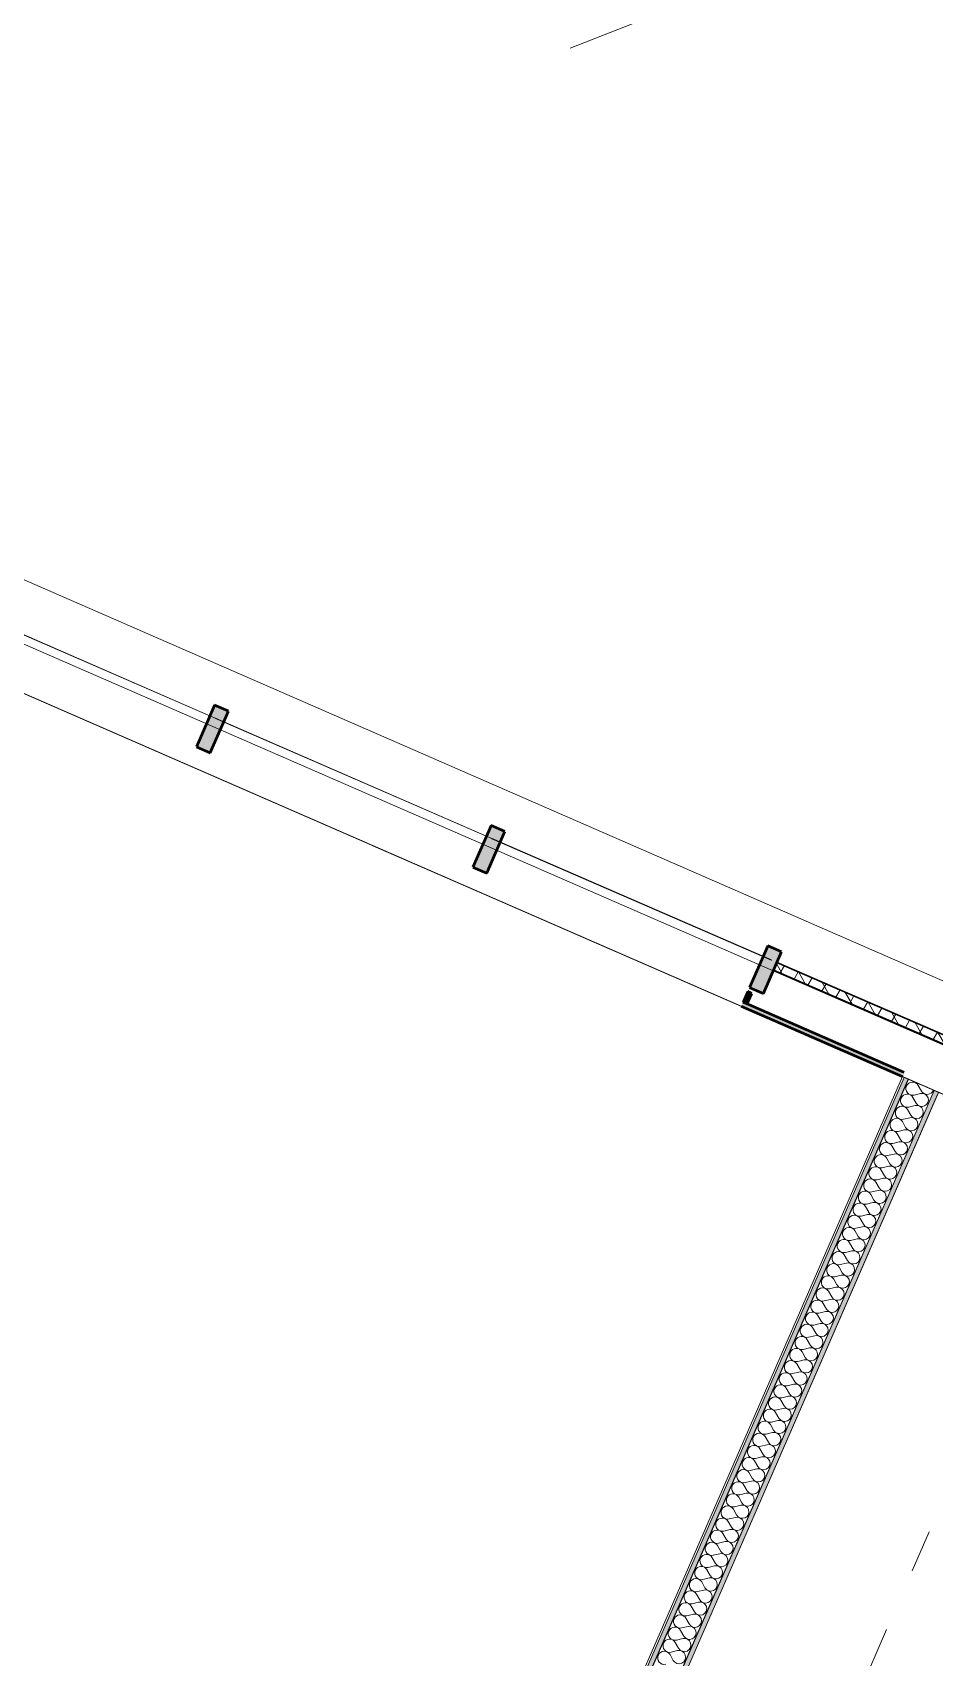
# Model space of a CAD drawing. Header units: millimetres. Extents: x -50172 to 90294, y -80883 to 956680.
# Drawn here: x 7304 to 10295, y -28424 to -23037 of the extents above; entities that cross this region are included whole.
import ezdxf
from ezdxf.enums import TextEntityAlignment as Align

# ---------------------------------------------------------------- set-up
doc = ezdxf.new("R2010")
doc.units = ezdxf.units.MM
doc.header["$MEASUREMENT"] = 0
doc.linetypes.add('Double Dashed', pattern=[1093.611073, 529.166651, -211.666656, 141.111112, -211.666656])
for name, color, linetype in [('A-25-M_Wall_Int', 7, 'Continuous'), ('New_A-15-MG_Structural_Grid_Phase_2', 7, 'Continuous'), ('New_A-20-M_Floor_Slab', 7, 'Continuous'), ('New_A-20-M_Roof', 7, 'Continuous'), ('New_A-20-M_Roof_Accessory', 7, 'Continuous'), ('New_A-25-M_Curtain_Wall', 7, 'Continuous'), ('New_A-25-M_Wall_Ext', 7, 'Continuous'), ('New_A-25-M_Wall_Int', 7, 'Continuous'), ('New_A-35-M_FFE-Zone', 7, 'Continuous'), ('New_ArchiCAD Doors', 7, 'Continuous')]:
    doc.layers.add(name, color=color, linetype=linetype)
for name, color, linetype, lineweight, true_color in [('A-25-M_Wall_Int_Pen_No__107', 7, 'Continuous', 15, 0xa6a6a6), ('A-25-M_Wall_Int_Pen_No__27', 7, 'Continuous', 50, 0x2a2a2a), ('New_A-15-MG_Structural_Grid_Phase_2_Pen_No__222', 7, 'Continuous', 13, 0x65af33), ('New_A-20-M_Roof_Accessory_Pen_No__81', 7, 'Continuous', 20, 0x6a6a6a), ('New_A-25-M_Curtain_Wall_Pen_No__144', 7, 'Continuous', 0, 0xc8c8c8), ('New_A-25-M_Curtain_Wall_Pen_No__165', 7, 'Continuous', 0, 0x006060), ('New_A-25-M_Curtain_Wall_Pen_No__27', 7, 'Continuous', 50, 0x2a2a2a), ('New_A-25-M_Curtain_Wall_Pen_No__43', 7, 'Continuous', 30, 0x444444), ('New_A-25-M_Wall_Int_Pen_No__107', 7, 'Continuous', 15, 0xa6a6a6), ('New_A-35-M_FFE-Zone_Pen_No__74', 7, 'Continuous', 20, 0x606060)]:
    doc.layers.add(name, color=color, linetype=linetype, lineweight=lineweight, true_color=true_color)
for name, color, linetype, lineweight in [('New_A-20-M_Floor_Slab_Pen_No__89', 8, 'Continuous', 20), ('New_A-20-M_Roof_Accessory_Pen_No__1', 7, 'Continuous', 13), ('New_A-20-M_Roof_Pen_No__93', 8, 'Continuous', 13), ('New_A-25-M_Curtain_Wall_Pen_No__1', 7, 'Continuous', 13), ('New_A-25-M_Wall_Int_Pen_No__1', 7, 'Continuous', 13), ('New_ArchiCAD Doors_Pen_No__87', 8, 'Continuous', 20), ('New_ArchiCAD Zone Stamps_Pen_No__9', 7, 'Continuous', 13)]:
    doc.layers.add(name, color=color, linetype=linetype, lineweight=lineweight)
doc.styles.add('GENERATED_STYLE_2', font='')
doc.styles.add('GENERATED_STYLE_3', font='')
doc.styles.add('GENERATED_STYLE_4', font='')
doc.styles.get('GENERATED_STYLE_2').set_extended_font_data('Arial', bold=True)
doc.styles.get('GENERATED_STYLE_3').set_extended_font_data('Arial')
doc.styles.get('GENERATED_STYLE_4').set_extended_font_data('Swis721 BT')

# ---------------------------------------------------------------- blocks, each defined once
blk = doc.blocks.new('Research Area_ member of academic staff_INB 2306_16_1', base_point=(5896.8, -30607.2))
at = {"layer": 'New_A-35-M_FFE-Zone_Pen_No__74', "linetype": 'Continuous'}
for p, q in [((10189.3, -26498.4), (6357.4, -24827.6)), ((5913.2, -36304.7), (10189.3, -26498.4))]:
    blk.add_line(p, q, dxfattribs=at)
at = {"layer": 'New_ArchiCAD Zone Stamps_Pen_No__9'}
for tag, height, style, p in [('zoneNameLine2', 250, 'GENERATED_STYLE_2', (4497, -33436.6)), ('ROOM_NAME', 250, 'GENERATED_STYLE_2', (4064.8, -33248.1)), ('measuredAreaCode', 200, 'GENERATED_STYLE_3', (5289.2, -33770.6)), ('DUMMY_650', 200, 'GENERATED_STYLE_3', (5636.6, -32973.9)), ('ROOM_NUMBER', 200, 'GENERATED_STYLE_3', (4929.1, -33613.6)), ('DUMMY_651', 133.3, 'GENERATED_STYLE_3', (5758.4, -32679.3)), ('DUMMY_649', 200, 'GENERATED_STYLE_3', (5423.2, -33463.2))]:
    blk.add_attdef(tag, text='', height=height, rotation=66.4404, dxfattribs=dict(at, style=style)).set_placement(p, align=Align.TOP_LEFT)
blk = doc.blocks.new('LiSC Research_INB 2307_21_1', base_point=(11980.1, -31648))
at = {"layer": 'New_A-35-M_FFE-Zone_Pen_No__74', "linetype": 'Continuous'}
blk.add_line((10305.5, -26557.2), (6032.4, -36356.7), dxfattribs=at)
at = {"layer": 'New_ArchiCAD Zone Stamps_Pen_No__9'}
for tag, height, style, p in [('ROOM_NAME', 250, 'GENERATED_STYLE_2', (9818.8, -30761.7)), ('zoneNameLine2', 250, 'GENERATED_STYLE_2', (9630.4, -31193.8)), ('ROOM_NUMBER', 200, 'GENERATED_STYLE_3', (9441.9, -31614.5)), ('measuredAreaCode', 200, 'GENERATED_STYLE_3', (9284.9, -31974.6)), ('DUMMY_649', 200, 'GENERATED_STYLE_3', (9592.3, -32108.7)), ('DUMMY_650', 200, 'GENERATED_STYLE_3', (10081.6, -32322.1)), ('DUMMY_651', 133.3, 'GENERATED_STYLE_3', (10360.9, -32428.6))]:
    blk.add_attdef(tag, text='', height=height, rotation=336.4404, dxfattribs=dict(at, style=style)).set_placement(p, align=Align.TOP_LEFT)
blk = doc.blocks.new('Slab_4_1', base_point=(-34879.7, -33019))
at = {"layer": 'New_A-20-M_Floor_Slab_Pen_No__89', "linetype": 'Continuous', "flags": 128}
blk.add_lwpolyline([(1011.6, -48832.8), (12486.7, -53836.5), (17939.8, -41330.7), (16985.7, -40914.7), (17767.9, -39120.9), (18360.6, -39379.3), (18576.1, -38885), (18937.5, -39042.6), (20222.1, -36096.6), (17371, -34853.4), (19341.1, -30335.3), (10989.4, -26693.5), (10933.1, -26822.8), (1863.4, -22868)], dxfattribs=at)
blk = doc.blocks.new('Slab_14_1', base_point=(10933.1, -26822.8))
at = {"layer": 'New_A-20-M_Floor_Slab_Pen_No__89', "linetype": 'Continuous', "flags": 128}
blk.add_lwpolyline([(10933.1, -26822.8), (1863.4, -22868), (9871.7, -4502.5), (18941.3, -8457.3)], close=True, dxfattribs=at)
blk = doc.blocks.new('Curtain Wall_12_1')
at = {"layer": 'New_A-25-M_Curtain_Wall', "linetype": 'Continuous', "lineweight": 0, "true_color": 0x000000}
h = blk.add_hatch(dxfattribs=at)
h.set_pattern_fill('Batt_Insulation_0001', color=178, style=0, pattern_type=2)
h.set_pattern_definition([(60, (0, 0), (-43.30127, 25), []), (120, (0, 0), (43.30127, 25), [])])
h.paths.add_polyline_path([(10643.8, -26498.4), (9772.7, -26119.5), (9761.5, -26145.2), (10632.7, -26524.1)])
at = {"layer": 'New_A-25-M_Curtain_Wall_Pen_No__144', "linetype": 'Continuous'}
for points in [[(7908.1, -25266.6), (7847.9, -25405.1), (7893.8, -25425), (7954, -25286.6)], [(8825.2, -25665.5), (8764.9, -25803.9), (8810.8, -25823.9), (8871, -25685.4)], [(9742.2, -26064.3), (9682, -26202.8), (9727.8, -26222.7), (9788, -26084.2)]]:
    blk.add_hatch(color=256, dxfattribs=at).paths.add_polyline_path(points)
at = {"layer": 'New_A-25-M_Curtain_Wall_Pen_No__165', "linetype": 'Continuous', "lineweight": 0, "true_color": 0x001818}
for points in [[(6993.7, -24912), (7919.9, -25314.8), (7920.3, -25313.9), (6994.1, -24911.1)], [(7910.7, -25310.8), (8836.9, -25713.6), (8837.3, -25712.7), (7911.1, -25309.9)], [(8827.7, -25709.7), (9753.9, -26112.5), (9754.3, -26111.6), (8828.1, -25708.7)]]:
    blk.add_hatch(color=168, dxfattribs=at).paths.add_polyline_path(points)
at = {"layer": 'New_A-25-M_Curtain_Wall_Pen_No__1', "linetype": 'Continuous'}
for p, q in [((6993.7, -24912), (7919.9, -25314.8)), ((7920.3, -25313.9), (6994.1, -24911.1)), ((7911.1, -25309.9), (7910.7, -25310.8)), ((7910.7, -25310.8), (8836.9, -25713.6)), ((8837.3, -25712.7), (7911.1, -25309.9)), ((7919.9, -25314.8), (7920.3, -25313.9)), ((8828.1, -25708.7), (8827.7, -25709.7)), ((8827.7, -25709.7), (9753.9, -26112.5)), ((9754.3, -26111.6), (8828.1, -25708.7)), ((8836.9, -25713.6), (8837.3, -25712.7)), ((9753.9, -26112.5), (9754.3, -26111.6))]:
    blk.add_line(p, q, dxfattribs=at)
at = {"layer": 'New_A-25-M_Curtain_Wall_Pen_No__27', "linetype": 'Continuous'}
for p, q in [((7908.1, -25266.6), (7847.9, -25405.1)), ((7954, -25286.6), (7908.1, -25266.6)), ((7893.8, -25425), (7954, -25286.6)), ((7847.9, -25405.1), (7893.8, -25425)), ((8825.2, -25665.5), (8764.9, -25803.9)), ((8810.8, -25823.9), (8871, -25685.4)), ((8871, -25685.4), (8825.2, -25665.5)), ((8764.9, -25803.9), (8810.8, -25823.9)), ((9742.2, -26064.3), (9682, -26202.8)), ((9788, -26084.2), (9742.2, -26064.3)), ((9727.8, -26222.7), (9788, -26084.2)), ((9682, -26202.8), (9727.8, -26222.7))]:
    blk.add_line(p, q, dxfattribs=at)
at = {"layer": 'New_A-25-M_Curtain_Wall_Pen_No__43', "linetype": 'Continuous'}
for p, q in [((9772.7, -26119.5), (10643.8, -26498.4)), ((10632.7, -26524.1), (9761.5, -26145.2))]:
    blk.add_line(p, q, dxfattribs=at)
blk = doc.blocks.new('Simple Door Opening_13')
at = {"layer": 'New_ArchiCAD Doors_Pen_No__87', "linetype": 'Continuous'}
for p, q in [((4056, 0), (-4056, 0)), ((-4056, -345), (4056, -345))]:
    blk.add_line(p, q, dxfattribs=at)
blk = doc.blocks.new('Wall_104_1', base_point=(11177.5, -26929.3))
at = {"layer": 'New_ArchiCAD Doors', "color": 251, "linetype": 'Continuous', "lineweight": 20, "true_color": 0x606060, "xscale": -0.9999999999999999, "zscale": 1000, "rotation": 336.4404115840111}
blk.add_blockref('Simple Door Opening_13', (7065.2, -24759.8), dxfattribs=at)
blk = doc.blocks.new('*X504')
at = {"layer": 'New_A-25-M_Wall_Int_Pen_No__107', "linetype": 'Continuous'}
for p, q in [((10248.7, -26554.2), (10227.4, -26559.3)), ((10252.2, -26546.2), (10241.4, -26527.2)), ((10217.2, -26626.5), (10206.3, -26607.5)), ((10231.2, -26594.4), (10209.8, -26599.4)), ((10234.7, -26586.4), (10223.9, -26567.3)), ((10199.6, -26666.7), (10188.8, -26647.6)), ((10213.7, -26634.5), (10192.3, -26639.6)), ((10178.6, -26714.9), (10157.3, -26719.9)), ((10182.1, -26706.8), (10171.3, -26687.8)), ((10196.1, -26674.7), (10174.8, -26679.8)), ((10147.1, -26787.1), (10136.3, -26768.1)), ((10161.1, -26755), (10139.8, -26760.1)), ((10164.6, -26747), (10153.8, -26727.9)), ((10129.6, -26827.3), (10118.8, -26808.3)), ((10143.6, -26795.2), (10122.3, -26800.2)), ((10108.6, -26875.5), (10087.3, -26880.5)), ((10112.1, -26867.5), (10101.3, -26848.4)), ((10126.1, -26835.3), (10104.8, -26840.4)), ((10077.1, -26947.8), (10066.3, -26928.7)), ((10091.1, -26915.7), (10069.8, -26920.7)), ((10094.6, -26907.6), (10083.8, -26888.6)), ((10059.6, -26987.9), (10048.7, -26968.9)), ((10073.6, -26955.8), (10052.2, -26960.9)), ((10038.5, -27036.1), (10017.2, -27041.2)), ((10042, -27028.1), (10031.2, -27009)), ((10056.1, -26996), (10034.7, -27001)), ((10007, -27108.4), (9996.2, -27089.4)), ((10021, -27076.3), (9999.7, -27081.3)), ((10024.5, -27068.3), (10013.7, -27049.2)), ((9989.5, -27148.6), (9978.7, -27129.5)), ((10003.5, -27116.4), (9982.2, -27121.5)), ((9968.5, -27196.8), (9947.2, -27201.8)), ((9972, -27188.7), (9961.2, -27169.7)), ((9986, -27156.6), (9964.7, -27161.6)), ((9937, -27269), (9926.2, -27250)), ((9951, -27236.9), (9929.7, -27242)), ((9954.5, -27228.9), (9943.7, -27209.8)), ((9919.5, -27309.2), (9908.7, -27290.1)), ((9933.5, -27277.1), (9912.2, -27282.1)), ((9898.5, -27357.4), (9877.1, -27362.4)), ((9902, -27349.4), (9891.1, -27330.3)), ((9916, -27317.2), (9894.7, -27322.3)), ((9866.9, -27429.7), (9856.1, -27410.6)), ((9880.9, -27397.5), (9859.6, -27402.6)), ((9884.4, -27389.5), (9873.6, -27370.5)), ((9849.4, -27469.8), (9838.6, -27450.8)), ((9863.4, -27437.7), (9842.1, -27442.7)), ((9814.4, -27550.1), (9803.6, -27531.1)), ((9828.4, -27518), (9807.1, -27523.1)), ((9831.9, -27510), (9821.1, -27490.9)), ((9845.9, -27477.9), (9824.6, -27482.9)), ((9796.9, -27590.3), (9786.1, -27571.3)), ((9810.9, -27558.2), (9789.6, -27563.2)), ((9775.9, -27638.5), (9754.6, -27643.5)), ((9779.4, -27630.5), (9768.6, -27611.4)), ((9793.4, -27598.3), (9772.1, -27603.4)), ((9744.4, -27710.8), (9733.6, -27691.7)), ((9758.4, -27678.7), (9737.1, -27683.7)), ((9761.9, -27670.6), (9751.1, -27651.6)), ((9726.9, -27750.9), (9716, -27731.9)), ((9740.9, -27718.8), (9719.5, -27723.9)), ((9705.8, -27799.1), (9684.5, -27804.2)), ((9709.3, -27791.1), (9698.5, -27772)), ((9723.3, -27759), (9702, -27764)), ((9674.3, -27871.4), (9663.5, -27852.4)), ((9688.3, -27839.3), (9667, -27844.3)), ((9691.8, -27831.3), (9681, -27812.2)), ((9656.8, -27911.6), (9646, -27892.5)), ((9670.8, -27879.4), (9649.5, -27884.5)), ((9635.8, -27959.8), (9614.5, -27964.8)), ((9639.3, -27951.7), (9628.5, -27932.7)), ((9653.3, -27919.6), (9632, -27924.6)), ((9604.3, -28032), (9593.5, -28013)), ((9618.3, -27999.9), (9597, -28005)), ((9621.8, -27991.9), (9611, -27972.8)), ((9586.8, -28072.2), (9576, -28053.1)), ((9600.8, -28040.1), (9579.5, -28045.1)), ((9565.8, -28120.4), (9544.4, -28125.4)), ((9569.3, -28112.4), (9558.4, -28093.3)), ((9583.3, -28080.2), (9561.9, -28085.3)), ((9534.2, -28192.7), (9523.4, -28173.6)), ((9548.2, -28160.5), (9526.9, -28165.6)), ((9551.7, -28152.5), (9540.9, -28133.5)), ((9516.7, -28232.8), (9505.9, -28213.8)), ((9530.7, -28200.7), (9509.4, -28205.7)), ((9495.7, -28281), (9474.4, -28286.1)), ((9499.2, -28273), (9488.4, -28253.9)), ((9513.2, -28240.9), (9491.9, -28245.9)), ((9464.2, -28353.3), (9453.4, -28334.3)), ((9478.2, -28321.2), (9456.9, -28326.2)), ((9481.7, -28313.1), (9470.9, -28294.1)), ((9446.7, -28393.5), (9435.9, -28374.4)), ((9460.7, -28361.3), (9439.4, -28366.4)), ((9429.2, -28433.6), (9418.4, -28414.6)), ((9443.2, -28401.5), (9421.9, -28406.5))]:
    blk.add_line(p, q, dxfattribs=at)
for centre, start, end in [((10204.8, -26578.1), 29.5705, 156.4404), ((10222.3, -26538), 156.4404, 283.3103), ((10222.3, -26538), 29.5705, 156.4404), ((10239.8, -26497.8), 228.1003, 264.7806), ((10253.7, -26575.6), 209.5705, 103.3103), ((10271.2, -26535.4), 209.5705, 339.352), ((10187.3, -26618.3), 156.4404, 283.3103), ((10187.3, -26618.3), 29.5705, 156.4404), ((10204.8, -26578.1), 156.4404, 283.3103), ((10236.2, -26615.7), 209.5705, 103.3103), ((10169.8, -26658.4), 156.4404, 283.3103), ((10169.8, -26658.4), 29.5705, 156.4404), ((10218.7, -26655.9), 209.5705, 103.3103), ((10134.8, -26738.7), 29.5705, 156.4404), ((10152.3, -26698.6), 156.4404, 283.3103), ((10152.3, -26698.6), 29.5705, 156.4404), ((10183.7, -26736.2), 209.5705, 103.3103), ((10201.2, -26696), 209.5705, 103.3103), ((10117.2, -26778.9), 156.4404, 283.3103), ((10117.2, -26778.9), 29.5705, 156.4404), ((10134.8, -26738.7), 156.4404, 283.3103), ((10166.2, -26776.3), 209.5705, 103.3103), ((10099.7, -26819.1), 156.4404, 283.3103), ((10099.7, -26819.1), 29.5705, 156.4404), ((10148.7, -26816.5), 209.5705, 103.3103), ((10064.7, -26899.4), 29.5705, 156.4404), ((10082.2, -26859.2), 156.4404, 283.3103), ((10082.2, -26859.2), 29.5705, 156.4404), ((10113.6, -26896.8), 209.5705, 103.3103), ((10131.1, -26856.7), 209.5705, 103.3103), ((10047.2, -26939.5), 156.4404, 283.3103), ((10047.2, -26939.5), 29.5705, 156.4404), ((10064.7, -26899.4), 156.4404, 283.3103), ((10096.1, -26937), 209.5705, 103.3103), ((10029.7, -26979.7), 156.4404, 283.3103), ((10029.7, -26979.7), 29.5705, 156.4404), ((10078.6, -26977.1), 209.5705, 103.3103), ((9994.7, -27060), 29.5705, 156.4404), ((10012.2, -27019.9), 156.4404, 283.3103), ((10012.2, -27019.9), 29.5705, 156.4404), ((10043.6, -27057.4), 209.5705, 103.3103), ((10061.1, -27017.3), 209.5705, 103.3103), ((9977.2, -27100.2), 156.4404, 283.3103), ((9977.2, -27100.2), 29.5705, 156.4404), ((9994.7, -27060), 156.4404, 283.3103), ((10026.1, -27097.6), 209.5705, 103.3103), ((9959.7, -27140.3), 156.4404, 283.3103), ((9959.7, -27140.3), 29.5705, 156.4404), ((10008.6, -27137.8), 209.5705, 103.3103), ((9924.6, -27220.6), 29.5705, 156.4404), ((9942.1, -27180.5), 156.4404, 283.3103), ((9942.1, -27180.5), 29.5705, 156.4404), ((9973.5, -27218.1), 209.5705, 103.3103), ((9991.1, -27177.9), 209.5705, 103.3103), ((9907.1, -27260.8), 156.4404, 283.3103), ((9907.1, -27260.8), 29.5705, 156.4404), ((9924.6, -27220.6), 156.4404, 283.3103), ((9956, -27258.2), 209.5705, 103.3103), ((9889.6, -27301), 156.4404, 283.3103), ((9889.6, -27301), 29.5705, 156.4404), ((9938.5, -27298.4), 209.5705, 103.3103), ((9854.6, -27381.3), 29.5705, 156.4404), ((9872.1, -27341.1), 156.4404, 283.3103), ((9872.1, -27341.1), 29.5705, 156.4404), ((9903.5, -27378.7), 209.5705, 103.3103), ((9921, -27338.5), 209.5705, 103.3103), ((9837.1, -27421.4), 156.4404, 283.3103), ((9837.1, -27421.4), 29.5705, 156.4404), ((9854.6, -27381.3), 156.4404, 283.3103), ((9886, -27418.9), 209.5705, 103.3103), ((9819.6, -27461.6), 156.4404, 283.3103), ((9819.6, -27461.6), 29.5705, 156.4404), ((9868.5, -27459), 209.5705, 103.3103), ((9784.5, -27541.9), 29.5705, 156.4404), ((9802.1, -27501.7), 156.4404, 283.3103), ((9802.1, -27501.7), 29.5705, 156.4404), ((9833.5, -27539.3), 209.5705, 103.3103), ((9851, -27499.2), 209.5705, 103.3103), ((9767, -27582.1), 156.4404, 283.3103), ((9767, -27582.1), 29.5705, 156.4404), ((9784.5, -27541.9), 156.4404, 283.3103), ((9815.9, -27579.5), 209.5705, 103.3103), ((9749.5, -27622.2), 156.4404, 283.3103), ((9749.5, -27622.2), 29.5705, 156.4404), ((9780.9, -27659.8), 209.5705, 103.3103), ((9798.4, -27619.7), 209.5705, 103.3103), ((9714.5, -27702.5), 29.5705, 156.4404), ((9732, -27662.4), 156.4404, 283.3103), ((9732, -27662.4), 29.5705, 156.4404), ((9763.4, -27700), 209.5705, 103.3103), ((9697, -27742.7), 156.4404, 283.3103), ((9697, -27742.7), 29.5705, 156.4404), ((9714.5, -27702.5), 156.4404, 283.3103), ((9745.9, -27740.1), 209.5705, 103.3103), ((9679.5, -27782.9), 156.4404, 283.3103), ((9679.5, -27782.9), 29.5705, 156.4404), ((9710.9, -27820.4), 209.5705, 103.3103), ((9728.4, -27780.3), 209.5705, 103.3103), ((9644.5, -27863.2), 29.5705, 156.4404), ((9662, -27823), 156.4404, 283.3103), ((9662, -27823), 29.5705, 156.4404), ((9693.4, -27860.6), 209.5705, 103.3103), ((9626.9, -27903.3), 156.4404, 283.3103), ((9626.9, -27903.3), 29.5705, 156.4404), ((9644.5, -27863.2), 156.4404, 283.3103), ((9675.9, -27900.8), 209.5705, 103.3103), ((9591.9, -27983.6), 29.5705, 156.4404), ((9609.4, -27943.5), 156.4404, 283.3103), ((9609.4, -27943.5), 29.5705, 156.4404), ((9640.8, -27981.1), 209.5705, 103.3103), ((9658.3, -27940.9), 209.5705, 103.3103), ((9574.4, -28023.8), 156.4404, 283.3103), ((9574.4, -28023.8), 29.5705, 156.4404), ((9591.9, -27983.6), 156.4404, 283.3103), ((9623.3, -28021.2), 209.5705, 103.3103), ((9556.9, -28064), 156.4404, 283.3103), ((9556.9, -28064), 29.5705, 156.4404), ((9605.8, -28061.4), 209.5705, 103.3103), ((9521.9, -28144.3), 29.5705, 156.4404), ((9539.4, -28104.1), 156.4404, 283.3103), ((9539.4, -28104.1), 29.5705, 156.4404), ((9570.8, -28141.7), 209.5705, 103.3103), ((9588.3, -28101.5), 209.5705, 103.3103), ((9504.4, -28184.4), 156.4404, 283.3103), ((9504.4, -28184.4), 29.5705, 156.4404), ((9521.9, -28144.3), 156.4404, 283.3103), ((9553.3, -28181.9), 209.5705, 103.3103), ((9486.9, -28224.6), 156.4404, 283.3103), ((9486.9, -28224.6), 29.5705, 156.4404), ((9535.8, -28222), 209.5705, 103.3103), ((9451.8, -28304.9), 29.5705, 156.4404), ((9469.4, -28264.7), 156.4404, 283.3103), ((9469.4, -28264.7), 29.5705, 156.4404), ((9500.8, -28302.3), 209.5705, 103.3103), ((9518.3, -28262.2), 209.5705, 103.3103), ((9434.3, -28345.1), 156.4404, 283.3103), ((9434.3, -28345.1), 29.5705, 156.4404), ((9451.8, -28304.9), 156.4404, 283.3103), ((9483.2, -28342.5), 209.5705, 103.3103), ((9416.8, -28385.2), 156.4404, 283.3103), ((9416.8, -28385.2), 29.5705, 156.4404), ((9465.7, -28382.7), 209.5705, 103.3103), ((9399.3, -28425.4), 156.4404, 283.3103), ((9399.3, -28425.4), 29.5705, 156.4404), ((9448.2, -28422.8), 209.5705, 103.3103)]:
    blk.add_arc(centre, 21.9, start, end, dxfattribs=at)
blk = doc.blocks.new('Wall_134_1', base_point=(6032.4, -36356.7))
at = {"layer": 'New_A-25-M_Wall_Int_Pen_No__107', "linetype": 'Continuous'}
for points in [[(5932.5, -36313.1), (10208.5, -26506.8), (10194.8, -26500.8), (5918.7, -36307.1)], [(6032.4, -36356.7), (10308.4, -26550.4), (10294.7, -26544.4), (6018.7, -36350.7)]]:
    blk.add_hatch(color=256, dxfattribs=at).paths.add_polyline_path(points)
at = {"layer": 'New_A-25-M_Wall_Int_Pen_No__107', "linetype": 'Continuous', "lineweight": 0, "true_color": 0x535353}
for points in [[(5933.4, -36313.5), (10209.4, -26507.2), (10208.5, -26506.8), (5932.5, -36313.1)], [(6018.7, -36350.7), (10294.7, -26544.4), (10293.8, -26544), (6017.7, -36350.3)]]:
    blk.add_hatch(color=251, dxfattribs=at).paths.add_polyline_path(points)
at = {"layer": 'New_A-25-M_Wall_Int_Pen_No__1', "linetype": 'Continuous'}
for p, q in [((5932.5, -36313.1), (10208.5, -26506.8)), ((5933.4, -36313.5), (10209.4, -26507.2)), ((6017.7, -36350.3), (10293.8, -26544)), ((6018.7, -36350.7), (10294.7, -26544.4))]:
    blk.add_line(p, q, dxfattribs=at)
at = {"layer": 'New_A-25-M_Wall_Int_Pen_No__1', "linetype": 'Continuous', "flags": 128}
for points in [[(10194.8, -26500.8), (5918.7, -36307.1)], [(6032.4, -36356.7), (10308.4, -26550.4)]]:
    blk.add_lwpolyline(points, dxfattribs=at)
at = {"layer": 'New_A-25-M_Wall_Int', "color": 250, "lineweight": 50, "true_color": 0x2a2a2a}
blk.add_blockref('*X504', (0, 0), dxfattribs=at)
blk = doc.blocks.new('Wall_328_1', base_point=(10189.3, -26498.4))
at = {"layer": 'A-25-M_Wall_Int_Pen_No__107', "linetype": 'Continuous'}
blk.add_hatch(color=256, dxfattribs=at).paths.add_polyline_path([(10195.3, -26484.7), (9660.5, -26251.5), (9654.5, -26265.2), (10189.3, -26498.4)])
at = {"layer": 'A-25-M_Wall_Int_Pen_No__27', "linetype": 'Continuous', "flags": 128}
for points in [[(9654.5, -26265.2), (10189.3, -26498.4)], [(10195.3, -26484.7), (9660.5, -26251.5)]]:
    blk.add_lwpolyline(points, dxfattribs=at)
blk = doc.blocks.new('Wall_329_1', base_point=(9660.5, -26251.5))
at = {"layer": 'A-25-M_Wall_Int_Pen_No__107', "linetype": 'Continuous'}
blk.add_hatch(color=256, dxfattribs=at).paths.add_polyline_path([(9674.2, -26257.5), (9689.6, -26222.3), (9675.8, -26216.3), (9660.5, -26251.5)])
at = {"layer": 'A-25-M_Wall_Int_Pen_No__27', "linetype": 'Continuous', "flags": 128}
for points in [[(9675.8, -26216.3), (9660.5, -26251.5)], [(9674.2, -26257.5), (9689.6, -26222.3)], [(9689.6, -26222.3), (9675.8, -26216.3)], [(9660.5, -26251.5), (9674.2, -26257.5)]]:
    blk.add_lwpolyline(points, dxfattribs=at)
blk = doc.blocks.new('Morph_2_1')
at = {"layer": 'New_A-20-M_Roof_Pen_No__93', "linetype": 'Continuous', "flags": 128}
blk.add_lwpolyline([(10855.5, -26625.3), (2064.5, -22792)], dxfattribs=at)
blk = doc.blocks.new('Polyline_2_1', base_point=(9745.6, -22829.9))
at = {"layer": 'New_A-20-M_Roof_Accessory_Pen_No__1', "linetype": 'Continuous'}
for q in [(9487.1, -22171.7), (9087.4, -23088.3)]:
    blk.add_line((9745.6, -22829.9), q, dxfattribs=at)
at = {"layer": 'New_A-20-M_Roof_Accessory_Pen_No__81', "linetype": 'Continuous', "flags": 128}
blk.add_lwpolyline([(9745.6, -22829.9), (6434.3, -21386)], dxfattribs=at)
blk = doc.blocks.new('Standard grid marker_35')
at = {"layer": 'New_A-15-MG_Structural_Grid_Phase_2_Pen_No__222', "linetype": 'Double Dashed'}
blk.add_line((2211.6, 0), (53472.7, 0), dxfattribs=at)
at = {"layer": 'New_A-15-MG_Structural_Grid_Phase_2_Pen_No__222', "style": 'GENERATED_STYLE_4'}
for tag, p in [('AC_MarkerText_1_0', (-500, 1206.2)), ('AC_MarkerText_1_1', (56184.2, 1206.2))]:
    blk.add_attdef(tag, text='', height=350, rotation=270, dxfattribs=at).set_placement(p, align=Align.MIDDLE_CENTER)
blk = doc.blocks.new('Standard grid marker_39')
at = {"layer": 'New_A-15-MG_Structural_Grid_Phase_2_Pen_No__222', "linetype": 'Double Dashed'}
blk.add_line((1000, 0), (47486.2, 0), dxfattribs=at)
at = {"layer": 'New_A-15-MG_Structural_Grid_Phase_2_Pen_No__222', "style": 'GENERATED_STYLE_4'}
for tag, p in [('AC_MarkerText_1_0', (-500, 43.3)), ('AC_MarkerText_1_1', (48986.2, 43.3))]:
    blk.add_attdef(tag, text='', height=350, rotation=180, dxfattribs=at).set_placement(p, align=Align.MIDDLE_CENTER)

msp = doc.modelspace()

# ---------------------------------------------------------------- block references
at = {"layer": 'A-25-M_Wall_Int', "color": 250, "lineweight": 50, "true_color": 0x2a2a2a}
for name, p in [('Wall_329_1', (9660.5, -26251.5)), ('Wall_328_1', (10189.3, -26498.4))]:
    msp.add_blockref(name, p, dxfattribs=at)
at = {"layer": 'New_A-15-MG_Structural_Grid_Phase_2', "color": 8, "linetype": 'Continuous', "lineweight": 15, "zscale": 1000}
for name, p, rotation in [('Standard grid marker_35', (-2323.9, -56907.5), 66.44041158399293), ('Standard grid marker_39', (26876.4, -33774.9), 156.4404115839929)]:
    msp.add_blockref(name, p, dxfattribs=dict(at, rotation=rotation))
at = {"layer": 'New_A-20-M_Floor_Slab', "color": 8, "linetype": 'Continuous', "lineweight": 20}
for name, p in [('Slab_4_1', (-34879.7, -33019)), ('Slab_14_1', (10933.1, -26822.8))]:
    msp.add_blockref(name, p, dxfattribs=at)
at = {"layer": 'New_A-20-M_Roof', "linetype": 'Continuous', "lineweight": 0}
msp.add_blockref('Morph_2_1', (0, 0), dxfattribs=at)
at = {"layer": 'New_A-20-M_Roof_Accessory', "color": 251, "linetype": 'Continuous', "lineweight": 20, "true_color": 0x6a6a6a}
msp.add_blockref('Polyline_2_1', (9745.6, -22829.9), dxfattribs=at)
at = {"layer": 'New_A-25-M_Curtain_Wall', "linetype": 'Continuous', "lineweight": 0}
msp.add_blockref('Curtain Wall_12_1', (0, 0), dxfattribs=at)
at = {"layer": 'New_A-25-M_Wall_Ext', "color": 250, "lineweight": 50, "true_color": 0x2a2a2a}
msp.add_blockref('Wall_104_1', (11177.5, -26929.3), dxfattribs=at)
at = {"layer": 'New_A-25-M_Wall_Int', "color": 250, "lineweight": 50, "true_color": 0x2a2a2a}
msp.add_blockref('Wall_134_1', (6032.4, -36356.7), dxfattribs=at)
at = {"layer": 'New_A-35-M_FFE-Zone', "linetype": 'Continuous'}
for name, p in [('Research Area_ member of academic staff_INB 2306_16_1', (5896.8, -30607.2)), ('LiSC Research_INB 2307_21_1', (11980.1, -31648))]:
    msp.add_blockref(name, p, dxfattribs=at)

doc.saveas('drawing.dxf')
